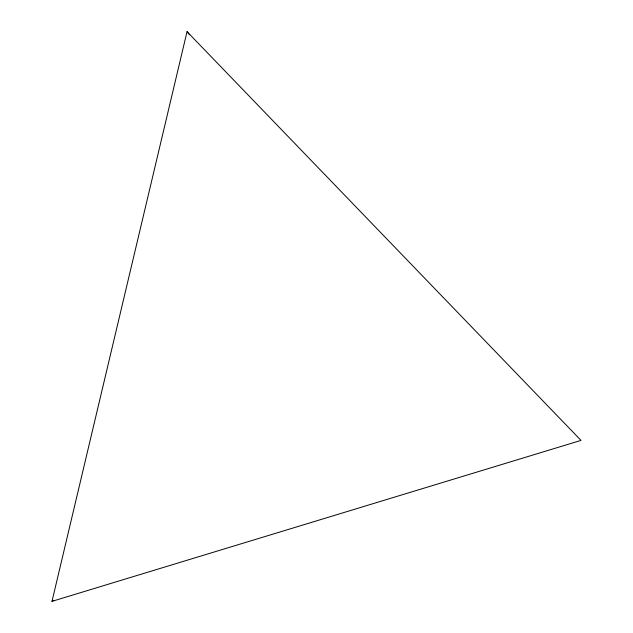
<?xml version="1.0" encoding="UTF-8"?>
<svg xmlns="http://www.w3.org/2000/svg" width="633" height="633" viewBox="0 0 633 633"><rect width="100%" height="100%" fill="white"/><g stroke="black" fill="none" stroke-linecap="round" stroke-linejoin="round"><path stroke-width="0.95" d="M51.993 601.35L187.044 31.65L581.007 440.394L51.993 601.35L53.678 600.313M187.044 31.65L189.473 34.768"/></g></svg>
